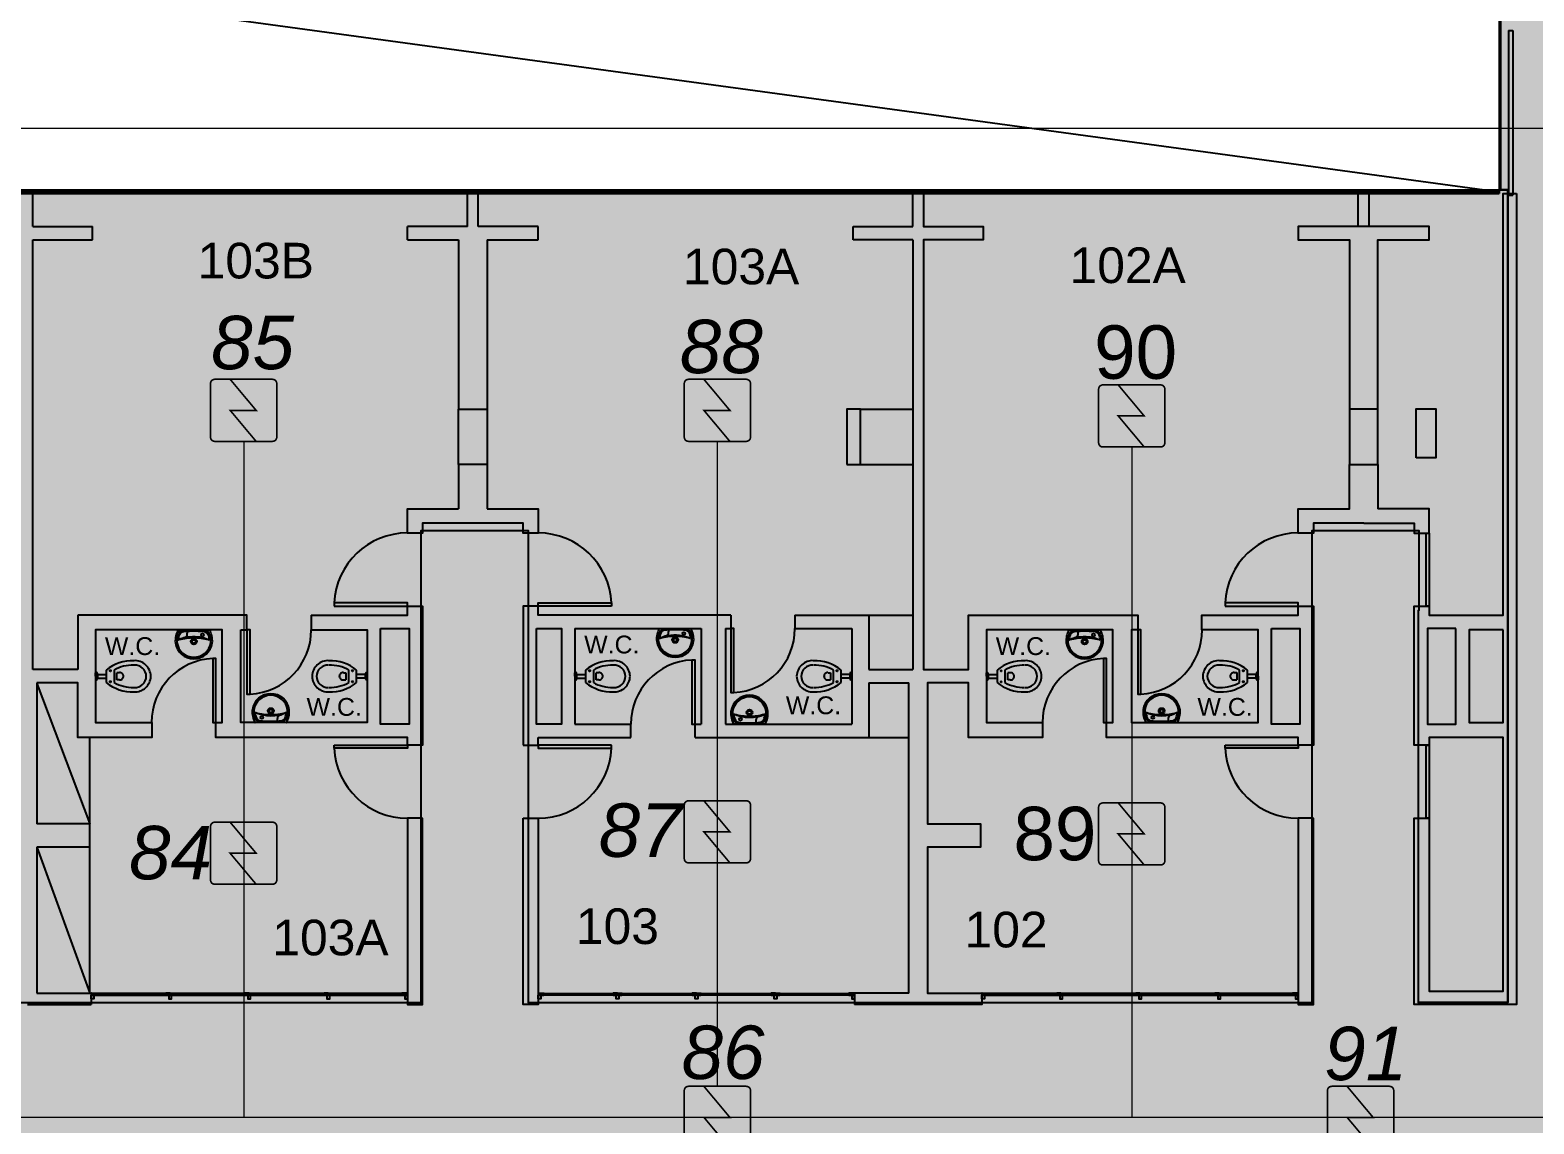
# Model space of a CAD drawing. Header units: metres. Extents: x -331 to 2982, y 362 to 2539.
# Drawn here: x 829.44 to 846.32, y 1604.17 to 1616.45 of the extents above; entities that cross this region are included whole.
import ezdxf
from ezdxf.enums import TextEntityAlignment as Align

# ---------------------------------------------------------------- set-up
doc = ezdxf.new("R2010")
doc.units = ezdxf.units.M
doc.layers.get('0').update_dxf_attribs({"color": 251})
doc.layers.add('_corredores', color=251, linetype='Continuous', plot=False)
doc.layers.add('_salas', color=251, linetype='Continuous', plot=False)
for name, color, linetype in [('ALV', 251, 'Continuous'), ('CX', 251, 'Continuous'), ('Det', 251, 'Continuous'), ('DET. FUMAÇA', 1, 'Continuous'), ('Div', 251, 'Continuous'), ('Est', 251, 'Continuous'), ('Mob', 251, 'Continuous'), ('Pis', 251, 'Continuous'), ('SALAS NOVAS', 7, 'Continuous'), ('Texto_Salas', 251, 'Continuous'), ('vid', 251, 'Continuous'), ('Zlixo04', 251, 'Continuous')]:
    doc.layers.add(name, color=color, linetype=linetype)
doc.styles.add('ARIAL', font='arial.ttf')
doc.styles.add('DESTAQUE', font='arial.ttf', dxfattribs={"height": 0.4})
doc.styles.add('X3G_ENTITY_1416ADB9', font='arial.ttf', dxfattribs={"height": 0.6})
doc.styles.add('X3G_ENTITY_1416ADC3', font='arial.ttf', dxfattribs={"height": 0.6})
doc.styles.add('X3G_ENTITY_1416ADCD', font='arial.ttf', dxfattribs={"height": 0.6})
doc.styles.add('X3G_ENTITY_1416ADD7', font='arial.ttf', dxfattribs={"height": 0.6})
doc.styles.add('X3G_ENTITY_1416ADE1', font='arial.ttf', dxfattribs={"height": 0.6})
doc.styles.add('X3G_ENTITY_1416ADEB', font='arial.ttf', dxfattribs={"height": 0.6})
doc.styles.add('X3G_ENTITY_1416ADF5', font='arial.ttf', dxfattribs={"height": 0.6})
doc.styles.add('X3G_ENTITY_1416ADFF', font='arial.ttf', dxfattribs={"height": 0.6})

# ---------------------------------------------------------------- blocks, each defined once
blk = doc.blocks.new('Detector de fumaça')
at = {"layer": 'DET. FUMAÇA', "linetype": 'Continuous', "lineweight": 15, "const_width": 0.0187}
blk.add_lwpolyline([(774.599, 539.816), (775.249, 539.816, -0.414214), (775.296, 539.769), (775.296, 539.167, -0.414214), (775.249, 539.12), (774.599, 539.12, -0.414214), (774.553, 539.167), (774.553, 539.769, -0.414214)], format="xyb", close=True, dxfattribs=at)
blk.add_lwpolyline([(774.773, 539.816), (775.064, 539.468), (774.773, 539.468), (775.064, 539.12)], dxfattribs=at)
blk = doc.blocks.new('VASO')
at = {"layer": 'Mob'}
for p, q in [((302.351, 172.465), (302.38, 172.465)), ((302.351, 172.383), (302.38, 172.383)), ((302.38, 172.465), (302.38, 172.383)), ((302.411, 172.354), (302.411, 172.494)), ((302.499, 172.354), (302.499, 172.494)), ((302.599, 172.444), (302.499, 172.444)), ((302.599, 172.404), (302.499, 172.404)), ((302.599, 172.444), (302.599, 172.455)), ((302.599, 172.404), (302.599, 172.444)), ((302.599, 172.404), (302.599, 172.393)), ((302.619, 172.464), (302.609, 172.464)), ((302.619, 172.383), (302.609, 172.383)), ((302.619, 172.424), (302.619, 172.464)), ((302.619, 172.424), (302.619, 172.383))]:
    blk.add_line(p, q, dxfattribs=at)
for centre in [(302.453, 172.486), (302.453, 172.362)]:
    blk.add_circle(centre, 0.00707, dxfattribs=at)
for centre, radius, start, end in [((302.178, 172.42), 0.179, 86.6811, 178.7962), ((302.178, 172.42), 0.129, 86.6811, 178.7962), ((302.205, 172.134), 0.464, 50.6979, 92.0637), ((302.205, 172.134), 0.414, 60.1325, 92.0637), ((302.178, 172.427), 0.179, 181.2038, 273.3189), ((302.178, 172.427), 0.129, 181.2038, 273.3189), ((302.349, 172.422), 0.043, 86.6811, 178.7962), ((302.349, 172.426), 0.043, 181.2038, 273.3189), ((302.609, 172.455), 0.00935, 90, 180), ((302.609, 172.393), 0.00935, 180, 270), ((302.205, 172.713), 0.464, 267.9363, 309.3021), ((302.205, 172.713), 0.414, 267.9363, 299.8675)]:
    blk.add_arc(centre, radius, start, end, dxfattribs=at)

msp = doc.modelspace()

# ---------------------------------------------------------------- hatches: boundary and pattern name
at = {"layer": '_corredores', "transparency": 33554508}
h = msp.add_hatch(color=256, dxfattribs=at)
h.dxf.hatch_style = 1
h.paths.add_polyline_path([(849.579, 1608.941), (849.579, 1612.216), (852.229, 1612.216), (852.229, 1614.651), (851.629, 1614.651), (851.629, 1624.564), (870.399, 1624.564), (870.399, 1626.4), (870.209, 1626.4), (870.209, 1626.597), (870.023, 1626.784), (866.324, 1626.785), (866.308, 1626.751), (866.204, 1626.834), (865.442, 1627.594), (864.014, 1627.594), (862.586, 1627.594), (861.776, 1626.785), (861.74, 1626.785), (861.736, 1626.784), (861.723, 1626.783), (861.705, 1626.783), (858.111, 1626.785), (857.764, 1626.438), (857.417, 1626.785), (853.824, 1626.785), (853.808, 1626.751), (853.704, 1626.834), (852.942, 1627.594), (851.514, 1627.594), (849.768, 1627.594), (849.768, 1626.834), (849.628, 1626.834), (849.628, 1629.914), (841.254, 1629.914), (841.254, 1628.074), (840.494, 1628.074), (840.494, 1627.116), (840.776, 1626.834), (840.394, 1626.452), (840.062, 1626.785), (836.454, 1626.785), (836.439, 1626.751), (836.334, 1626.834), (835.573, 1627.594), (834.144, 1627.594), (832.716, 1627.594), (831.906, 1626.785), (831.87, 1626.785), (831.867, 1626.784), (831.853, 1626.783), (831.835, 1626.783), (828.241, 1626.785), (827.894, 1626.438), (827.548, 1626.785), (823.954, 1626.785), (823.938, 1626.751), (823.834, 1626.834), (823.072, 1627.594), (821.644, 1627.594), (820.215, 1627.594), (819.405, 1626.785), (819.37, 1626.785), (819.366, 1626.784), (819.353, 1626.783), (819.335, 1626.783), (815.741, 1626.785), (815.394, 1626.438), (815.047, 1626.785), (811.454, 1626.785), (811.438, 1626.751), (811.334, 1626.834), (810.572, 1627.594), (809.144, 1627.594), (807.715, 1627.594), (806.906, 1626.785), (806.87, 1626.785), (806.866, 1626.784), (806.853, 1626.783), (806.835, 1626.783), (803.241, 1626.785), (802.894, 1626.438), (802.547, 1626.785), (798.954, 1626.785), (798.938, 1626.751), (798.834, 1626.834), (798.072, 1627.594), (796.644, 1627.594), (795.215, 1627.594), (794.406, 1626.785), (794.37, 1626.785), (794.366, 1626.784), (794.353, 1626.783), (794.335, 1626.783), (790.741, 1626.785), (790.394, 1626.438), (790.047, 1626.785), (786.454, 1626.785), (786.438, 1626.751), (786.334, 1626.834), (785.572, 1627.594), (784.144, 1627.594), (782.716, 1627.594), (781.906, 1626.785), (781.87, 1626.785), (781.866, 1626.784), (781.853, 1626.783), (781.835, 1626.783), (778.241, 1626.785), (777.894, 1626.438), (777.547, 1626.785), (773.954, 1626.785), (773.938, 1626.751), (773.834, 1626.834), (773.072, 1627.594), (771.644, 1627.594), (770.216, 1627.594), (769.406, 1626.785), (769.37, 1626.785), (769.367, 1626.784), (769.353, 1626.783), (769.335, 1626.783), (765.635, 1626.784), (765.449, 1626.597), (765.449, 1626.4), (765.259, 1626.4), (765.259, 1624.564), (770.104, 1624.564), (770.104, 1614.651), (770.414, 1614.651), (770.414, 1605.531), (765.029, 1605.531), (765.029, 1610.831), (763.829, 1610.831), (763.829, 1605.531), (755.929, 1605.531), (755.929, 1610.831), (754.829, 1610.831), (754.829, 1605.531), (746.079, 1605.531), (746.079, 1601.916), (748.449, 1601.916), (748.449, 1603.616), (748.049, 1603.616), (748.049, 1603.816), (754.474, 1603.816), (754.474, 1603.616), (754.149, 1603.616), (754.149, 1601.916), (754.474, 1601.916), (754.474, 1601.716), (754.474, 1601.191), (757.974, 1601.191), (757.974, 1603.591), (757.974, 1603.791), (768.029, 1603.791), (768.029, 1603.771), (768.834, 1603.771), (768.834, 1595.811), (768.004, 1595.811), (768.004, 1595.791), (762.364, 1595.791), (762.364, 1590.581), (754.174, 1590.581), (754.174, 1593.066), (752.499, 1593.066), (752.499, 1560.541), (752.299, 1560.541), (752.299, 1561.441), (751.199, 1561.441), (751.199, 1558.116), (752.299, 1558.116), (752.299, 1559.116), (752.499, 1559.116), (752.499, 1557.116), (755.419, 1557.116), (755.419, 1558.966), (753.924, 1558.966), (753.924, 1563.441), (754.189, 1563.441), (754.189, 1587.651), (760.824, 1587.651), (760.824, 1587.741), (768.929, 1587.741), (768.929, 1563.841), (770.329, 1563.841), (770.329, 1587.741), (771.929, 1587.741), (773.029, 1587.741), (775.879, 1587.741), (775.879, 1586.641), (777.179, 1586.641), (777.179, 1587.741), (788.779, 1587.741), (788.779, 1586.641), (790.079, 1586.641), (790.079, 1587.741), (802.329, 1587.741), (804.029, 1587.741), (844.979, 1587.741), (844.979, 1587.916), (845.279, 1587.916), (845.279, 1587.563), (845.279, 1563.241), (806.429, 1563.241), (806.429, 1563.441), (806.629, 1563.441), (806.629, 1565.791), (806.229, 1565.791), (806.229, 1585.191), (806.629, 1585.191), (806.629, 1587.541), (803.039, 1587.541), (803.039, 1576.841), (798.689, 1576.841), (796.094, 1576.841, -0.496898), (794.36, 1575.527), (793.559, 1573.063), (798.509, 1571.449), (798.509, 1560.721), (794.829, 1560.721), (794.829, 1560.541), (794.829, 1557.551), (801.129, 1557.551), (801.129, 1556.451), (802.329, 1556.451), (802.329, 1557.551), (805.229, 1557.551), (805.229, 1556.451), (806.429, 1556.451), (806.429, 1560.691), (845.279, 1560.691), (845.279, 1555.997), (846.404, 1555.997), (846.404, 1556.891), (846.054, 1556.891), (846.054, 1556.991), (846.454, 1556.991), (846.454, 1560.691), (849.204, 1560.691), (849.204, 1556.991), (849.604, 1556.991), (849.604, 1556.891), (849.254, 1556.891), (849.254, 1555.997), (850.479, 1555.997), (850.479, 1563.241), (849.579, 1563.241), (849.579, 1572.291), (849.579, 1575.941), (849.579, 1587.563), (849.579, 1588.141), (849.679, 1588.141), (849.679, 1587.991), (866.719, 1587.991), (870.339, 1587.991), (870.339, 1595.791), (866.429, 1595.791), (866.429, 1595.721), (852.429, 1595.721), (852.429, 1590.391), (849.579, 1590.391)])
h.paths.add_polyline_path([(845.139, 1595.841), (845.279, 1595.841), (845.279, 1590.341), (839.679, 1590.341), (775.879, 1590.341), (773.004, 1590.341), (773.004, 1595.811), (771.774, 1595.811), (771.774, 1603.766), (773.119, 1603.766), (773.119, 1603.821), (845.139, 1603.821)], flags=16)
h.paths.add_polyline_path([(846.026, 1605.531), (845.019, 1605.531), (845.019, 1609.931), (845.029, 1610.831), (843.829, 1610.831), (843.829, 1605.531), (835.029, 1605.531), (835.029, 1610.831), (833.829, 1610.831), (833.829, 1605.531), (825.029, 1605.531), (825.029, 1610.831), (823.829, 1610.831), (823.829, 1605.531), (815.029, 1605.531), (815.029, 1610.831), (813.829, 1610.831), (813.829, 1605.531), (805.029, 1605.531), (805.029, 1610.831), (803.829, 1610.831), (803.829, 1605.531), (795.029, 1605.531), (795.029, 1610.831), (793.829, 1610.831), (793.829, 1605.531), (785.029, 1605.531), (785.029, 1610.831), (783.829, 1610.831), (783.829, 1605.531), (775.029, 1605.531), (775.029, 1610.831), (773.999, 1610.831), (773.999, 1605.531), (773.214, 1605.531), (773.214, 1614.651), (773.144, 1614.651), (773.144, 1620.131), (775.164, 1620.131), (775.164, 1622.051), (773.644, 1622.051), (773.644, 1621.631), (773.184, 1621.631), (773.184, 1624.564), (845.949, 1624.563), (845.949, 1621.631), (845.489, 1621.631), (845.489, 1622.051), (843.989, 1622.051), (843.989, 1621.631), (843.969, 1620.131), (845.949, 1620.131), (845.949, 1614.651), (846.026, 1614.651)], flags=16)
h.paths.add_polyline_path([(865.19, 1593.806, -2.788173), (864.407, 1590.628), (864.569, 1590.706), (864.758, 1590.381), (866.058, 1591.278, -0.450063), (866.35, 1592.463), (865.616, 1593.862), (865.298, 1593.662)], flags=16)
h.paths.add_polyline_path([(845.264, 1626.452), (844.882, 1626.834), (845.264, 1627.216), (845.646, 1626.834)], flags=16)
h.paths.add_polyline_path([(851.514, 1626.452), (851.132, 1626.834), (851.514, 1627.216), (851.896, 1626.834)], flags=16)
h.paths.add_polyline_path([(834.144, 1626.452), (833.762, 1626.834), (834.144, 1627.216), (834.526, 1626.834)], flags=16)
h.paths.add_polyline_path([(864.014, 1626.452), (863.632, 1626.834), (864.014, 1627.216), (864.396, 1626.834)], flags=16)
h.paths.add_polyline_path([(821.644, 1626.452), (821.262, 1626.834), (821.644, 1627.216), (822.026, 1626.834)], flags=16)
h.paths.add_polyline_path([(809.526, 1626.834), (809.144, 1626.452), (808.762, 1626.834), (809.144, 1627.216)], flags=16)
h.paths.add_polyline_path([(797.026, 1626.834), (796.644, 1626.452), (796.262, 1626.834), (796.644, 1627.216)], flags=16)
h.paths.add_polyline_path([(784.526, 1626.834), (784.144, 1626.452), (783.762, 1626.834), (784.144, 1627.216)], flags=16)
h.paths.add_polyline_path([(772.026, 1626.834), (771.644, 1626.452), (771.262, 1626.834), (771.644, 1627.216)], flags=16)
h.paths.add_polyline_path([(767.575, 1593.944), (767.428, 1593.841), (767.223, 1594.085), (766.329, 1593.191, -0.414214), (766.329, 1592.392), (767.223, 1591.497), (767.428, 1591.741), (767.575, 1591.638, -3.171595)], flags=16)
at = {"layer": '_salas', "transparency": 33554559}
h = msp.add_hatch(color=256, dxfattribs=at)
h.dxf.hatch_style = 1
h.paths.add_polyline_path([(805.009, 1605.511), (813.809, 1605.511), (813.809, 1610.811), (815.009, 1610.811), (815.009, 1605.511), (823.809, 1605.511), (823.809, 1610.811), (825.009, 1610.811), (825.009, 1605.511), (833.809, 1605.511), (833.809, 1610.811), (835.009, 1610.811), (835.009, 1605.511), (843.809, 1605.511), (843.809, 1610.811), (845.009, 1610.811), (845.009, 1609.911), (844.999, 1609.911), (844.999, 1605.511), (846.006, 1605.511), (846.006, 1614.631), (773.194, 1614.631), (773.194, 1605.511), (773.979, 1605.511), (773.979, 1610.811), (775.009, 1610.811), (775.009, 1605.511), (783.809, 1605.511), (783.809, 1610.811), (785.009, 1610.811), (785.009, 1605.511), (793.809, 1605.511), (793.809, 1610.811), (795.009, 1610.811), (795.009, 1605.511), (803.809, 1605.511), (803.809, 1610.811), (805.009, 1610.811)])
h = msp.add_hatch(color=256, dxfattribs=at)
h.dxf.hatch_style = 1
h.paths.add_polyline_path([(805.029, 1605.531), (813.829, 1605.531), (813.829, 1610.831), (815.029, 1610.831), (815.029, 1605.531), (823.829, 1605.531), (823.829, 1610.831), (825.029, 1610.831), (825.029, 1605.531), (833.829, 1605.531), (833.829, 1610.831), (835.029, 1610.831), (835.029, 1605.531), (843.829, 1605.531), (843.829, 1610.831), (845.029, 1610.831), (845.029, 1609.931), (845.019, 1609.931), (845.019, 1605.531), (846.026, 1605.531), (846.026, 1614.651), (773.214, 1614.651), (773.214, 1605.531), (773.999, 1605.531), (773.999, 1610.831), (775.029, 1610.831), (775.029, 1605.531), (783.829, 1605.531), (783.829, 1610.831), (785.029, 1610.831), (785.029, 1605.531), (793.829, 1605.531), (793.829, 1610.831), (795.029, 1610.831), (795.029, 1605.531), (803.829, 1605.531), (803.829, 1610.831), (805.029, 1610.831)])

# ---------------------------------------------------------------- linework, layer by layer
at = {"lineweight": 0}
for points in [[(815.029, 1605.531), (823.829, 1605.531), (823.829, 1610.831), (825.029, 1610.831), (825.029, 1605.531), (833.829, 1605.531), (833.829, 1610.831), (835.029, 1610.831), (835.029, 1605.531), (843.829, 1605.531), (843.829, 1610.831), (845.029, 1610.831), (845.029, 1609.931), (845.019, 1609.931), (845.019, 1605.531), (846.026, 1605.531), (846.026, 1614.651), (845.949, 1614.651), (845.949, 1620.131)], [(773.999, 1605.531), (773.214, 1605.531), (773.214, 1614.651), (846.026, 1614.651), (846.026, 1605.531), (845.019, 1605.531)], [(833.829, 1605.531), (833.829, 1610.831), (835.029, 1610.831), (835.029, 1605.531)], [(843.829, 1605.531), (843.829, 1610.831), (845.029, 1610.831), (845.029, 1609.931), (845.019, 1609.931), (845.019, 1605.531)]]:
    msp.add_lwpolyline(points, dxfattribs=at)
at = {"color": 251}
for points in [[(815.029, 1605.531), (823.829, 1605.531), (823.829, 1610.831), (825.029, 1610.831), (825.029, 1605.531), (833.829, 1605.531), (833.829, 1610.831), (835.029, 1610.831), (835.029, 1605.531), (843.829, 1605.531), (843.829, 1610.831), (845.029, 1610.831), (845.029, 1609.931), (845.019, 1609.931), (845.019, 1605.531), (846.026, 1605.531), (846.026, 1614.651), (845.949, 1614.651), (845.949, 1620.131)], [(773.999, 1605.531), (773.214, 1605.531), (773.214, 1614.651), (846.026, 1614.651), (846.026, 1605.531), (845.019, 1605.531)], [(833.829, 1605.531), (833.829, 1610.831), (835.029, 1610.831), (835.029, 1605.531)], [(843.829, 1605.531), (843.829, 1610.831), (845.029, 1610.831), (845.029, 1609.931), (845.019, 1609.931), (845.019, 1605.531)]]:
    msp.add_lwpolyline(points, dxfattribs=at)
at = {"layer": 'ALV'}
for p, q in [((829.469, 1614.241), (829.469, 1614.611)), ((834.349, 1614.611), (834.469, 1614.611)), ((834.349, 1614.241), (834.349, 1614.611)), ((834.469, 1614.241), (834.469, 1614.611)), ((839.349, 1614.241), (839.349, 1614.611)), ((844.349, 1614.241), (844.349, 1614.611)), ((844.469, 1614.241), (844.469, 1614.611)), ((829.469, 1614.241), (830.139, 1614.241)), ((830.139, 1614.091), (830.139, 1614.241)), ((833.674, 1614.091), (833.674, 1614.241)), ((834.349, 1614.241), (833.674, 1614.241)), ((835.144, 1614.241), (834.469, 1614.241)), ((835.144, 1614.091), (835.144, 1614.241)), ((838.679, 1614.091), (838.679, 1614.241)), ((838.679, 1614.241), (839.349, 1614.241)), ((829.469, 1609.269), (829.469, 1614.091)), ((829.469, 1614.091), (830.139, 1614.091)), ((833.674, 1614.091), (834.249, 1614.091)), ((834.249, 1614.091), (834.249, 1612.191)), ((834.569, 1614.091), (835.144, 1614.091)), ((834.569, 1614.091), (834.569, 1612.191)), ((839.349, 1614.091), (838.679, 1614.091)), ((839.349, 1614.091), (839.349, 1609.269)), ((834.249, 1611.571), (834.249, 1611.071)), ((834.569, 1611.571), (834.569, 1611.071)), ((844.569, 1611.571), (844.569, 1611.071)), ((830.964, 1609.881), (829.974, 1609.881)), ((829.974, 1609.881), (829.974, 1609.269)), ((837.304, 1609.881), (837.304, 1609.731)), ((838.024, 1609.881), (838.854, 1609.881)), ((838.024, 1609.881), (838.024, 1609.731)), ((838.854, 1609.881), (838.854, 1609.269)), ((835.554, 1609.731), (835.554, 1608.656)), ((835.554, 1609.731), (836.974, 1609.731)), ((836.974, 1609.731), (836.974, 1608.656)), ((837.244, 1609.731), (837.304, 1609.731)), ((837.244, 1609.731), (837.244, 1608.656)), ((838.024, 1609.731), (838.664, 1609.731)), ((838.664, 1609.731), (838.664, 1608.656)), ((829.974, 1609.269), (829.469, 1609.269)), ((829.514, 1609.119), (829.514, 1607.536)), ((838.854, 1609.269), (839.349, 1609.269)), ((838.854, 1609.119), (838.854, 1608.506)), ((838.854, 1609.119), (839.304, 1609.119)), ((839.304, 1605.636), (839.304, 1609.119)), ((835.554, 1608.656), (836.184, 1608.656)), ((836.184, 1608.506), (836.184, 1608.656)), ((836.904, 1608.656), (836.974, 1608.656)), ((836.904, 1608.506), (836.904, 1608.656)), ((837.244, 1608.656), (838.664, 1608.656)), ((835.144, 1608.506), (836.184, 1608.506)), ((835.144, 1608.421), (835.144, 1608.506)), ((836.904, 1608.506), (838.854, 1608.506)), ((834.974, 1608.421), (835.144, 1608.421)), ((830.109, 1607.536), (829.514, 1607.536)), ((830.109, 1607.276), (830.109, 1607.536)), ((829.514, 1607.276), (829.514, 1605.636)), ((830.109, 1607.276), (829.514, 1607.276)), ((829.514, 1605.636), (830.124, 1605.636)), ((830.124, 1605.636), (830.124, 1605.511)), ((839.304, 1605.636), (838.694, 1605.636)), ((838.694, 1605.636), (838.694, 1605.511)), ((829.409, 1605.511), (830.124, 1605.511)), ((839.409, 1605.511), (838.694, 1605.511))]:
    msp.add_line(p, q, dxfattribs=at)
for points in [[(839.469, 1614.611), (839.469, 1614.241), (840.139, 1614.241), (840.139, 1614.091), (839.469, 1614.091), (839.469, 1609.269), (839.974, 1609.269), (839.974, 1609.881), (841.874, 1609.881), (841.874, 1609.714), (841.804, 1609.714), (841.804, 1608.674), (843.224, 1608.674), (843.224, 1609.714), (842.594, 1609.714), (842.594, 1609.881), (843.674, 1609.881), (843.674, 1609.981), (843.844, 1609.981), (843.844, 1608.421), (843.674, 1608.421), (843.674, 1608.506), (841.524, 1608.506), (841.524, 1608.674), (841.594, 1608.674), (841.594, 1609.714), (840.174, 1609.714), (840.174, 1608.674), (840.804, 1608.674), (840.804, 1608.506), (839.974, 1608.506), (839.974, 1609.119), (839.514, 1609.119), (839.514, 1607.536), (840.109, 1607.536), (840.109, 1607.276), (839.514, 1607.276), (839.514, 1605.636), (840.124, 1605.636), (840.124, 1605.511), (839.409, 1605.511)], [(844.569, 1612.191), (844.569, 1614.091), (845.144, 1614.091), (845.144, 1614.241), (844.409, 1614.241), (843.674, 1614.241), (843.674, 1614.091), (844.249, 1614.091), (844.249, 1612.191)], [(844.409, 1610.911), (843.844, 1610.911), (843.844, 1610.801), (843.674, 1610.801), (843.674, 1611.071), (844.249, 1611.071), (844.249, 1611.571)], [(834.569, 1611.071), (835.144, 1611.071), (835.144, 1610.801), (834.974, 1610.801), (834.974, 1610.911), (833.844, 1610.911), (833.844, 1610.801), (833.674, 1610.801), (833.674, 1611.071), (834.249, 1611.071)], [(844.409, 1610.911), (844.974, 1610.911), (844.974, 1610.801), (845.144, 1610.801), (845.144, 1611.071), (844.569, 1611.071)], [(832.594, 1609.881), (833.674, 1609.881), (833.674, 1609.981), (833.844, 1609.981), (833.844, 1608.421), (833.674, 1608.421), (833.674, 1608.506), (831.524, 1608.506), (831.524, 1608.674), (831.594, 1608.674), (831.594, 1609.714), (830.174, 1609.714), (830.174, 1608.674), (830.804, 1608.674), (830.804, 1608.506), (829.974, 1608.506), (829.974, 1609.119), (829.514, 1609.119)], [(837.304, 1609.881), (835.144, 1609.881), (835.144, 1609.981), (834.974, 1609.981), (834.974, 1608.421)], [(831.804, 1609.714), (831.874, 1609.714), (831.874, 1609.881), (829.974, 1609.881)], [(832.594, 1609.881), (832.594, 1609.714), (833.224, 1609.714), (833.224, 1608.674), (831.804, 1608.674), (831.804, 1609.714)], [(831.884, 1605.615), (831.884, 1605.575), (831.914, 1605.575), (831.914, 1605.615)], [(836.047, 1605.615), (836.047, 1605.575), (836.017, 1605.575), (836.017, 1605.615)], [(836.934, 1605.615), (836.934, 1605.575), (836.904, 1605.575), (836.904, 1605.615)]]:
    msp.add_lwpolyline(points, dxfattribs=at)
for points in [[(846.124, 1614.611), (846.124, 1605.511), (844.974, 1605.511), (844.974, 1605.511), (844.974, 1607.601), (845.144, 1607.601), (845.144, 1605.661), (845.974, 1605.661), (845.974, 1608.506), (845.144, 1608.506), (845.144, 1608.421), (844.974, 1608.421), (844.974, 1609.981), (845.144, 1609.981), (845.144, 1609.881), (845.974, 1609.881), (845.974, 1614.611)], [(833.374, 1609.731), (833.694, 1609.731), (833.694, 1608.656), (833.374, 1608.656)], [(835.124, 1609.731), (835.404, 1609.731), (835.404, 1608.656), (835.124, 1608.656)], [(843.374, 1609.731), (843.694, 1609.731), (843.694, 1608.656), (843.374, 1608.656)], [(845.444, 1609.731), (845.124, 1609.731), (845.124, 1608.656), (845.444, 1608.656)], [(845.974, 1609.714), (845.594, 1609.714), (845.594, 1608.674), (845.974, 1608.674)], [(833.844, 1607.601), (833.674, 1607.601), (833.674, 1605.511), (833.844, 1605.511)], [(834.974, 1607.601), (835.144, 1607.601), (835.144, 1605.511), (834.974, 1605.511)], [(843.844, 1607.601), (843.674, 1607.601), (843.674, 1605.511), (843.844, 1605.511)], [(833.67, 1605.635), (830.128, 1605.635), (830.128, 1605.615), (833.67, 1605.615)], [(831.851, 1605.635), (831.897, 1605.635), (831.897, 1605.615), (831.851, 1605.615), (831.851, 1605.614), (831.898, 1605.614), (831.898, 1605.636), (831.851, 1605.636)], [(831.898, 1605.636), (831.901, 1605.636), (831.901, 1605.614), (831.898, 1605.614)], [(831.947, 1605.635), (831.902, 1605.635), (831.902, 1605.615), (831.947, 1605.615), (831.947, 1605.614), (831.901, 1605.614), (831.901, 1605.636), (831.947, 1605.636)], [(835.148, 1605.635), (838.69, 1605.635), (838.69, 1605.615), (835.148, 1605.615)], [(835.984, 1605.635), (836.029, 1605.635), (836.029, 1605.615), (835.984, 1605.615), (835.984, 1605.614), (836.03, 1605.614), (836.03, 1605.636), (835.984, 1605.636)], [(836.033, 1605.636), (836.03, 1605.636), (836.03, 1605.614), (836.033, 1605.614)], [(836.08, 1605.635), (836.034, 1605.635), (836.034, 1605.615), (836.08, 1605.615), (836.08, 1605.614), (836.033, 1605.614), (836.033, 1605.636), (836.08, 1605.636)], [(836.871, 1605.635), (836.917, 1605.635), (836.917, 1605.615), (836.871, 1605.615), (836.871, 1605.614), (836.918, 1605.614), (836.918, 1605.636), (836.871, 1605.636)], [(836.921, 1605.636), (836.918, 1605.636), (836.918, 1605.614), (836.921, 1605.614)], [(836.967, 1605.635), (836.922, 1605.635), (836.922, 1605.615), (836.967, 1605.615), (836.967, 1605.614), (836.921, 1605.614), (836.921, 1605.636), (836.967, 1605.636)]]:
    msp.add_lwpolyline(points, close=True, dxfattribs=at)
at = {"layer": 'CX'}
for points in [[(845.144, 1610.801), (845.144, 1609.981), (845.109, 1609.981), (845.109, 1610.801)], [(832.854, 1609.981), (833.674, 1609.981), (833.674, 1610.016), (832.854, 1610.016)], [(835.964, 1609.981), (835.144, 1609.981), (835.144, 1610.016), (835.964, 1610.016)], [(842.854, 1609.981), (843.674, 1609.981), (843.674, 1610.016), (842.854, 1610.016)], [(831.909, 1608.994), (831.909, 1609.714), (831.874, 1609.714), (831.874, 1608.994)], [(837.339, 1609.011), (837.339, 1609.731), (837.304, 1609.731), (837.304, 1609.011)], [(841.909, 1608.994), (841.909, 1609.714), (841.874, 1609.714), (841.874, 1608.994)], [(831.489, 1609.394), (831.489, 1608.674), (831.524, 1608.674), (831.524, 1609.394)], [(836.869, 1609.376), (836.869, 1608.656), (836.904, 1608.656), (836.904, 1609.376)], [(841.489, 1609.394), (841.489, 1608.674), (841.524, 1608.674), (841.524, 1609.394)], [(832.854, 1608.421), (833.674, 1608.421), (833.674, 1608.386), (832.854, 1608.386)], [(835.964, 1608.421), (835.144, 1608.421), (835.144, 1608.386), (835.964, 1608.386)], [(842.854, 1608.421), (843.674, 1608.421), (843.674, 1608.386), (842.854, 1608.386)], [(845.144, 1608.421), (845.144, 1607.601), (845.109, 1607.601), (845.109, 1608.421)], [(830.127, 1605.636), (830.124, 1605.636), (830.124, 1605.614), (830.127, 1605.614)], [(830.187, 1605.635), (830.128, 1605.635), (830.128, 1605.615), (830.187, 1605.615), (830.187, 1605.614), (830.127, 1605.614), (830.127, 1605.636), (830.187, 1605.636)], [(830.964, 1605.635), (831.009, 1605.635), (831.009, 1605.615), (830.964, 1605.615), (830.964, 1605.614), (831.01, 1605.614), (831.01, 1605.636), (830.964, 1605.636)], [(831.01, 1605.636), (831.013, 1605.636), (831.013, 1605.614), (831.01, 1605.614)], [(831.06, 1605.635), (831.014, 1605.635), (831.014, 1605.615), (831.06, 1605.615), (831.06, 1605.614), (831.013, 1605.614), (831.013, 1605.636), (831.06, 1605.636)], [(832.739, 1605.635), (832.784, 1605.635), (832.784, 1605.615), (832.739, 1605.615), (832.739, 1605.614), (832.785, 1605.614), (832.785, 1605.636), (832.739, 1605.636)], [(832.785, 1605.636), (832.788, 1605.636), (832.788, 1605.614), (832.785, 1605.614)], [(832.835, 1605.635), (832.789, 1605.635), (832.789, 1605.615), (832.835, 1605.615), (832.835, 1605.614), (832.788, 1605.614), (832.788, 1605.636), (832.835, 1605.636)], [(833.611, 1605.635), (833.67, 1605.635), (833.67, 1605.615), (833.611, 1605.615), (833.611, 1605.614), (833.671, 1605.614), (833.671, 1605.636), (833.611, 1605.636)], [(833.671, 1605.636), (833.674, 1605.636), (833.674, 1605.614), (833.671, 1605.614)], [(835.147, 1605.636), (835.144, 1605.636), (835.144, 1605.614), (835.147, 1605.614)], [(835.207, 1605.635), (835.148, 1605.635), (835.148, 1605.615), (835.207, 1605.615), (835.207, 1605.614), (835.147, 1605.614), (835.147, 1605.636), (835.207, 1605.636)], [(837.759, 1605.635), (837.804, 1605.635), (837.804, 1605.615), (837.759, 1605.615), (837.759, 1605.614), (837.805, 1605.614), (837.805, 1605.636), (837.759, 1605.636)], [(837.808, 1605.636), (837.805, 1605.636), (837.805, 1605.614), (837.808, 1605.614)], [(837.855, 1605.635), (837.809, 1605.635), (837.809, 1605.615), (837.855, 1605.615), (837.855, 1605.614), (837.808, 1605.614), (837.808, 1605.636), (837.855, 1605.636)], [(838.631, 1605.635), (838.69, 1605.635), (838.69, 1605.615), (838.631, 1605.615), (838.631, 1605.614), (838.691, 1605.614), (838.691, 1605.636), (838.631, 1605.636)], [(838.691, 1605.636), (838.694, 1605.636), (838.694, 1605.614), (838.691, 1605.614)], [(840.127, 1605.636), (840.124, 1605.636), (840.124, 1605.614), (840.127, 1605.614)], [(840.187, 1605.635), (840.128, 1605.635), (840.128, 1605.615), (840.187, 1605.615), (840.187, 1605.614), (840.127, 1605.614), (840.127, 1605.636), (840.187, 1605.636)], [(840.964, 1605.635), (841.009, 1605.635), (841.009, 1605.615), (840.964, 1605.615), (840.964, 1605.614), (841.01, 1605.614), (841.01, 1605.636), (840.964, 1605.636)], [(841.01, 1605.636), (841.013, 1605.636), (841.013, 1605.614), (841.01, 1605.614)], [(841.06, 1605.635), (841.014, 1605.635), (841.014, 1605.615), (841.06, 1605.615), (841.06, 1605.614), (841.013, 1605.614), (841.013, 1605.636), (841.06, 1605.636)], [(841.851, 1605.635), (841.897, 1605.635), (841.897, 1605.615), (841.851, 1605.615), (841.851, 1605.614), (841.898, 1605.614), (841.898, 1605.636), (841.851, 1605.636)], [(841.898, 1605.636), (841.901, 1605.636), (841.901, 1605.614), (841.898, 1605.614)], [(841.947, 1605.635), (841.902, 1605.635), (841.902, 1605.615), (841.947, 1605.615), (841.947, 1605.614), (841.901, 1605.614), (841.901, 1605.636), (841.947, 1605.636)], [(842.739, 1605.635), (842.784, 1605.635), (842.784, 1605.615), (842.739, 1605.615), (842.739, 1605.614), (842.785, 1605.614), (842.785, 1605.636), (842.739, 1605.636)], [(842.785, 1605.636), (842.788, 1605.636), (842.788, 1605.614), (842.785, 1605.614)], [(842.835, 1605.635), (842.789, 1605.635), (842.789, 1605.615), (842.835, 1605.615), (842.835, 1605.614), (842.788, 1605.614), (842.788, 1605.636), (842.835, 1605.636)], [(843.611, 1605.635), (843.67, 1605.635), (843.67, 1605.615), (843.611, 1605.615), (843.611, 1605.614), (843.671, 1605.614), (843.671, 1605.636), (843.611, 1605.636)], [(843.671, 1605.636), (843.674, 1605.636), (843.674, 1605.614), (843.671, 1605.614)]]:
    msp.add_lwpolyline(points, close=True, dxfattribs=at)
for points in [[(830.154, 1605.615), (830.154, 1605.575), (830.124, 1605.575), (830.124, 1605.615)], [(830.997, 1605.615), (830.997, 1605.575), (831.027, 1605.575), (831.027, 1605.615)], [(832.772, 1605.615), (832.772, 1605.575), (832.802, 1605.575), (832.802, 1605.615)], [(833.644, 1605.615), (833.644, 1605.575), (833.674, 1605.575), (833.674, 1605.615)], [(835.174, 1605.615), (835.174, 1605.575), (835.144, 1605.575), (835.144, 1605.615)], [(837.822, 1605.615), (837.822, 1605.575), (837.792, 1605.575), (837.792, 1605.615)], [(838.664, 1605.615), (838.664, 1605.575), (838.694, 1605.575), (838.694, 1605.615)], [(840.154, 1605.615), (840.154, 1605.575), (840.124, 1605.575), (840.124, 1605.615)], [(840.997, 1605.615), (840.997, 1605.575), (841.027, 1605.575), (841.027, 1605.615)], [(841.884, 1605.615), (841.884, 1605.575), (841.914, 1605.575), (841.914, 1605.615)], [(842.772, 1605.615), (842.772, 1605.575), (842.802, 1605.575), (842.802, 1605.615)], [(843.644, 1605.615), (843.644, 1605.575), (843.674, 1605.575), (843.674, 1605.615)]]:
    msp.add_lwpolyline(points, dxfattribs=at)
at = {"layer": 'CX', "color": 251, "true_color": 0x606060}
for centre, radius, start, end in [((833.674, 1609.981), 0.821, 90, 177.5559), ((835.144, 1609.981), 0.821, 2.4441, 90), ((843.674, 1609.981), 0.821, 90, 177.5559), ((831.874, 1609.714), 0.721, 272.783, 0), ((837.304, 1609.731), 0.721, 272.783, 0), ((841.874, 1609.714), 0.721, 272.783, 0), ((831.524, 1608.674), 0.721, 92.783, 180), ((836.904, 1608.656), 0.721, 92.783, 180), ((841.524, 1608.674), 0.721, 92.783, 180), ((833.674, 1608.421), 0.821, 182.4441, 270), ((835.144, 1608.421), 0.821, 270, 357.5559), ((843.674, 1608.421), 0.821, 182.4441, 270)]:
    msp.add_arc(centre, radius, start, end, dxfattribs=at)
at = {"layer": 'Det', "color": 251}
msp.add_line((777.964, 1623.89), (845.929, 1614.631), dxfattribs=at)
at = {"layer": 'Div', "color": 230, "linetype": 'Continuous', "lineweight": 0}
msp.add_line((848.047, 1615.34), (744.378, 1615.343), dxfattribs=at)
at = {"layer": 'Div', "color": 150, "linetype": 'Continuous', "lineweight": 0}
for p, q in [((831.837, 1611.83), (831.837, 1604.244)), ((837.154, 1604.592), (837.154, 1611.83)), ((841.805, 1611.767), (841.805, 1604.244)), ((847.683, 1604.244), (747.735, 1604.244))]:
    msp.add_line(p, q, dxfattribs=at)
at = {"layer": 'Est'}
for points in [[(834.249, 1612.191), (834.569, 1612.191), (834.569, 1611.571), (834.249, 1611.571)], [(838.609, 1611.571), (838.759, 1611.571), (838.759, 1612.191), (838.609, 1612.191)], [(844.569, 1612.191), (844.249, 1612.191), (844.249, 1611.571), (844.569, 1611.571)], [(844.999, 1611.646), (844.999, 1612.196), (845.219, 1612.196), (845.219, 1611.646)]]:
    msp.add_lwpolyline(points, close=True, dxfattribs=at)
at = {"layer": 'Mob'}
for p, q in [((838.759, 1612.191), (839.349, 1612.191)), ((838.759, 1611.571), (839.349, 1611.571)), ((838.854, 1609.881), (839.349, 1609.881)), ((831.101, 1609.714), (831.452, 1609.714)), ((836.503, 1609.731), (836.855, 1609.731)), ((841.101, 1609.714), (841.452, 1609.714)), ((830.174, 1609.194), (830.174, 1609.234)), ((830.174, 1609.234), (830.185, 1609.234)), ((830.174, 1609.194), (830.174, 1609.153)), ((830.174, 1609.153), (830.185, 1609.153)), ((830.194, 1609.214), (830.194, 1609.225)), ((830.194, 1609.214), (830.194, 1609.174)), ((830.194, 1609.214), (830.294, 1609.214)), ((830.194, 1609.174), (830.294, 1609.174)), ((830.194, 1609.174), (830.194, 1609.163)), ((830.294, 1609.264), (830.294, 1609.124)), ((830.382, 1609.264), (830.382, 1609.124)), ((830.413, 1609.153), (830.413, 1609.234)), ((830.442, 1609.234), (830.413, 1609.234)), ((830.442, 1609.153), (830.413, 1609.153)), ((832.956, 1609.234), (832.985, 1609.234)), ((832.956, 1609.153), (832.985, 1609.153)), ((832.985, 1609.234), (832.985, 1609.153)), ((833.016, 1609.124), (833.016, 1609.264)), ((833.104, 1609.124), (833.104, 1609.264)), ((833.204, 1609.214), (833.104, 1609.214)), ((833.204, 1609.174), (833.104, 1609.174)), ((833.204, 1609.214), (833.204, 1609.225)), ((833.204, 1609.174), (833.204, 1609.214)), ((833.204, 1609.174), (833.204, 1609.163)), ((833.224, 1609.234), (833.213, 1609.234)), ((833.224, 1609.153), (833.213, 1609.153)), ((833.224, 1609.194), (833.224, 1609.234)), ((833.224, 1609.194), (833.224, 1609.153)), ((835.554, 1609.194), (835.554, 1609.234)), ((835.554, 1609.234), (835.565, 1609.234)), ((835.554, 1609.194), (835.554, 1609.153)), ((835.554, 1609.153), (835.565, 1609.153)), ((835.574, 1609.214), (835.574, 1609.225)), ((835.574, 1609.214), (835.574, 1609.174)), ((835.574, 1609.214), (835.674, 1609.214)), ((835.574, 1609.174), (835.674, 1609.174)), ((835.574, 1609.174), (835.574, 1609.163)), ((835.674, 1609.264), (835.674, 1609.124)), ((835.762, 1609.264), (835.762, 1609.124)), ((835.793, 1609.153), (835.793, 1609.234)), ((835.822, 1609.234), (835.793, 1609.234)), ((835.822, 1609.153), (835.793, 1609.153)), ((838.396, 1609.234), (838.425, 1609.234)), ((838.396, 1609.153), (838.425, 1609.153)), ((838.425, 1609.234), (838.425, 1609.153)), ((838.456, 1609.124), (838.456, 1609.264)), ((838.544, 1609.124), (838.544, 1609.264)), ((838.644, 1609.214), (838.544, 1609.214)), ((838.644, 1609.174), (838.544, 1609.174)), ((838.644, 1609.214), (838.644, 1609.225)), ((838.644, 1609.174), (838.644, 1609.214)), ((838.644, 1609.174), (838.644, 1609.163)), ((838.664, 1609.234), (838.653, 1609.234)), ((838.664, 1609.153), (838.653, 1609.153)), ((838.664, 1609.194), (838.664, 1609.234)), ((838.664, 1609.194), (838.664, 1609.153)), ((832.317, 1608.674), (831.966, 1608.674)), ((837.69, 1608.656), (837.339, 1608.656)), ((842.317, 1608.674), (841.966, 1608.674)), ((838.854, 1608.506), (839.304, 1608.506))]:
    msp.add_line(p, q, dxfattribs=at)
at = {"layer": 'Mob', "ltscale": 0.8}
for p, q in [((829.514, 1609.111), (830.109, 1607.536)), ((829.514, 1607.276), (830.109, 1605.636))]:
    msp.add_line(p, q, dxfattribs=at)
at = {"layer": 'Mob'}
for points in [[(831.277, 1609.703, 0.019765), (831.151, 1609.698, 0.055725), (831.133, 1609.696, 0.26837), (831.1, 1609.66, 0.08527), (831.088, 1609.572, 0.373975), (831.277, 1609.408, 0.373975), (831.467, 1609.572, 0.08527), (831.455, 1609.66, 0.26837), (831.421, 1609.696, 0.055725), (831.403, 1609.698, 0.019765)], [(836.68, 1609.72, 0.019765), (836.554, 1609.715, 0.055725), (836.536, 1609.713, 0.26837), (836.503, 1609.677, 0.08527), (836.491, 1609.59, 0.373975), (836.68, 1609.425, 0.373975), (836.869, 1609.59, 0.08527), (836.857, 1609.677, 0.26837), (836.824, 1609.713, 0.055725), (836.806, 1609.715, 0.019765)], [(841.277, 1609.703, 0.019765), (841.151, 1609.698, 0.055725), (841.133, 1609.696, 0.26837), (841.1, 1609.66, 0.08527), (841.088, 1609.572, 0.373975), (841.277, 1609.408, 0.373975), (841.467, 1609.572, 0.08527), (841.455, 1609.66, 0.26837), (841.421, 1609.696, 0.055725), (841.403, 1609.698, 0.019765)], [(832.141, 1608.684, 0.019765), (832.267, 1608.689, 0.055725), (832.285, 1608.692, 0.26837), (832.318, 1608.728, 0.08527), (832.33, 1608.815, 0.373975), (832.141, 1608.98, 0.373975), (831.951, 1608.815, 0.08527), (831.963, 1608.728, 0.26837), (831.997, 1608.692, 0.055725), (832.015, 1608.689, 0.019765)], [(837.514, 1608.667, 0.019765), (837.64, 1608.672, 0.055725), (837.658, 1608.674, 0.26837), (837.691, 1608.71, 0.08527), (837.703, 1608.798, 0.373975), (837.514, 1608.962, 0.373975), (837.324, 1608.798, 0.08527), (837.336, 1608.71, 0.26837), (837.37, 1608.674, 0.055725), (837.388, 1608.672, 0.019765)], [(842.141, 1608.684, 0.019765), (842.267, 1608.689, 0.055725), (842.285, 1608.692, 0.26837), (842.318, 1608.728, 0.08527), (842.33, 1608.815, 0.373975), (842.141, 1608.98, 0.373975), (841.951, 1608.815, 0.08527), (841.963, 1608.728, 0.26837), (841.997, 1608.692, 0.055725), (842.015, 1608.689, 0.019765)]]:
    msp.add_lwpolyline(points, format="xyb", close=True, dxfattribs=at)
for points in [[(831.452, 1609.606, 0.09339), (831.439, 1609.66, 0.281673), (831.394, 1609.693, 0.022774), (831.304, 1609.698), (831.277, 1609.698), (831.25, 1609.698, 0.022774), (831.16, 1609.693, 0.281673), (831.115, 1609.66, 0.09339), (831.103, 1609.606)], [(831.452, 1609.606, -0.557482), (831.444, 1609.601, 0.068592), (831.34, 1609.631, 0.02486), (831.277, 1609.636, 0.02486), (831.214, 1609.631, 0.068592), (831.11, 1609.601, -0.557482), (831.103, 1609.606)], [(831.445, 1609.601, 0.072415), (831.277, 1609.624, 0.072415), (831.11, 1609.601)], [(831.113, 1609.602, -0.467154), (831.115, 1609.609, -0.039312), (831.182, 1609.633, 0.320715), (831.201, 1609.653, 0.032811), (831.205, 1609.691)], [(836.854, 1609.624, 0.09339), (836.842, 1609.677, 0.281673), (836.797, 1609.71, 0.022774), (836.707, 1609.716), (836.68, 1609.716), (836.653, 1609.716, 0.022774), (836.563, 1609.71, 0.281673), (836.518, 1609.677, 0.09339), (836.505, 1609.624)], [(836.854, 1609.624, -0.557482), (836.847, 1609.619, 0.068592), (836.743, 1609.649, 0.02486), (836.68, 1609.654, 0.02486), (836.617, 1609.649, 0.068592), (836.513, 1609.619, -0.557482), (836.505, 1609.624)], [(836.847, 1609.619, 0.072415), (836.68, 1609.642, 0.072415), (836.512, 1609.619)], [(836.515, 1609.62, -0.467154), (836.518, 1609.627, -0.039312), (836.585, 1609.651, 0.320715), (836.604, 1609.671, 0.032811), (836.608, 1609.709)], [(841.452, 1609.606, 0.09339), (841.439, 1609.66, 0.281673), (841.394, 1609.693, 0.022774), (841.304, 1609.698), (841.277, 1609.698), (841.25, 1609.698, 0.022774), (841.16, 1609.693, 0.281673), (841.115, 1609.66, 0.09339), (841.103, 1609.606)], [(841.452, 1609.606, -0.557482), (841.444, 1609.601, 0.068592), (841.34, 1609.631, 0.02486), (841.277, 1609.636, 0.02486), (841.214, 1609.631, 0.068592), (841.11, 1609.601, -0.557482), (841.103, 1609.606)], [(841.445, 1609.601, 0.072415), (841.277, 1609.624, 0.072415), (841.11, 1609.601)], [(841.113, 1609.602, -0.467154), (841.115, 1609.609, -0.039312), (841.182, 1609.633, 0.320715), (841.201, 1609.653, 0.032811), (841.205, 1609.691)], [(831.966, 1608.781, -0.557482), (831.974, 1608.786, 0.068592), (832.078, 1608.756, 0.02486), (832.141, 1608.751, 0.02486), (832.204, 1608.756, 0.068592), (832.308, 1608.786, -0.557482), (832.315, 1608.781)], [(831.966, 1608.781, 0.09339), (831.979, 1608.728, 0.281673), (832.024, 1608.695, 0.022774), (832.114, 1608.689), (832.141, 1608.689), (832.168, 1608.689, 0.022774), (832.258, 1608.695, 0.281673), (832.303, 1608.728, 0.09339), (832.315, 1608.781)], [(831.973, 1608.786, 0.072415), (832.141, 1608.763, 0.072415), (832.308, 1608.786)], [(832.305, 1608.785, -0.467154), (832.303, 1608.778, -0.039312), (832.236, 1608.754, 0.320715), (832.217, 1608.734, 0.032811), (832.213, 1608.696)], [(837.339, 1608.763, -0.557482), (837.347, 1608.768, 0.068592), (837.451, 1608.738, 0.02486), (837.514, 1608.733, 0.02486), (837.577, 1608.738, 0.068592), (837.681, 1608.768, -0.557482), (837.688, 1608.763)], [(837.346, 1608.769, 0.072415), (837.514, 1608.745, 0.072415), (837.681, 1608.769)], [(841.966, 1608.781, -0.557482), (841.974, 1608.786, 0.068592), (842.078, 1608.756, 0.02486), (842.141, 1608.751, 0.02486), (842.204, 1608.756, 0.068592), (842.308, 1608.786, -0.557482), (842.315, 1608.781)], [(841.966, 1608.781, 0.09339), (841.979, 1608.728, 0.281673), (842.024, 1608.695, 0.022774), (842.114, 1608.689), (842.141, 1608.689), (842.168, 1608.689, 0.022774), (842.258, 1608.695, 0.281673), (842.303, 1608.728, 0.09339), (842.315, 1608.781)], [(841.973, 1608.786, 0.072415), (842.141, 1608.763, 0.072415), (842.308, 1608.786)], [(842.305, 1608.785, -0.467154), (842.303, 1608.778, -0.039312), (842.236, 1608.754, 0.320715), (842.217, 1608.734, 0.032811), (842.213, 1608.696)], [(837.339, 1608.763, 0.09339), (837.352, 1608.71, 0.281673), (837.397, 1608.677, 0.022774), (837.487, 1608.671), (837.514, 1608.671), (837.541, 1608.671, 0.022774), (837.631, 1608.677, 0.281673), (837.676, 1608.71, 0.09339), (837.688, 1608.763)], [(837.678, 1608.767, -0.467154), (837.676, 1608.76, -0.039312), (837.609, 1608.737, 0.320715), (837.59, 1608.716, 0.032811), (837.586, 1608.679)]]:
    msp.add_lwpolyline(points, format="xyb", dxfattribs=at)
for points in [[(830.109, 1607.536), (830.109, 1608.506)], [(830.109, 1605.636), (830.109, 1607.276)]]:
    msp.add_lwpolyline(points, dxfattribs=at)
for centre, radius in [((831.277, 1609.583), 0.0328), ((831.376, 1609.657), 0.0158), ((836.68, 1609.601), 0.0328), ((836.68, 1609.601), 0.0203), ((836.779, 1609.674), 0.0158), ((841.277, 1609.583), 0.0328), ((841.376, 1609.657), 0.0158), ((831.277, 1609.583), 0.0203), ((841.277, 1609.583), 0.0203), ((830.34, 1609.256), 0.00707), ((830.34, 1609.132), 0.00707), ((833.058, 1609.256), 0.00707), ((833.058, 1609.132), 0.00707), ((835.72, 1609.256), 0.00707), ((835.72, 1609.132), 0.00707), ((838.498, 1609.256), 0.00707), ((838.498, 1609.132), 0.00707), ((832.141, 1608.804), 0.0328), ((832.141, 1608.804), 0.0203), ((837.514, 1608.787), 0.0328), ((837.514, 1608.787), 0.0203), ((842.141, 1608.804), 0.0328), ((842.141, 1608.804), 0.0203), ((832.042, 1608.73), 0.0158), ((837.415, 1608.713), 0.0158), ((842.042, 1608.73), 0.0158)]:
    msp.add_circle(centre, radius, dxfattribs=at)
for centre, radius, start, end in [((831.335, 1609.589), 0.266, 151.9123, 184.0939), ((831.103, 1609.711), 0.0027, 90, 152.2647), ((831.452, 1609.711), 0.0027, 27.7353, 90), ((831.219, 1609.589), 0.266, 355.9061, 27.7353), ((836.738, 1609.606), 0.266, 151.9123, 184.0939), ((836.622, 1609.606), 0.266, 355.9061, 27.7353), ((841.335, 1609.589), 0.266, 151.9123, 184.0939), ((841.103, 1609.711), 0.0027, 90, 152.2647), ((841.452, 1609.711), 0.0027, 27.7353, 90), ((841.219, 1609.589), 0.266, 355.9061, 27.7353), ((831.277, 1609.599), 0.209, 187.9818, 270), ((831.277, 1609.599), 0.209, 270, 352.0182), ((836.68, 1609.616), 0.209, 187.9818, 270), ((836.68, 1609.616), 0.209, 270, 352.0182), ((841.277, 1609.599), 0.209, 187.9818, 270), ((841.277, 1609.599), 0.209, 270, 352.0182), ((830.588, 1608.904), 0.464, 87.9363, 129.3021), ((830.588, 1608.904), 0.414, 87.9363, 119.8675), ((830.615, 1609.19), 0.179, 1.2038, 93.3189), ((830.615, 1609.19), 0.129, 1.2038, 93.3189), ((832.783, 1609.19), 0.179, 86.6811, 178.7962), ((832.783, 1609.19), 0.129, 86.6811, 178.7962), ((832.81, 1608.904), 0.464, 50.6979, 92.0637), ((832.81, 1608.904), 0.414, 60.1325, 92.0637), ((835.968, 1608.904), 0.464, 87.9363, 129.3021), ((835.968, 1608.904), 0.414, 87.9363, 119.8675), ((835.995, 1609.19), 0.179, 1.2038, 93.3189), ((835.995, 1609.19), 0.129, 1.2038, 93.3189), ((838.223, 1609.19), 0.179, 86.6811, 178.7962), ((838.223, 1609.19), 0.129, 86.6811, 178.7962), ((838.25, 1608.904), 0.464, 50.6979, 92.0637), ((838.25, 1608.904), 0.414, 60.1325, 92.0637), ((830.185, 1609.225), 0.00935, 0, 90), ((830.185, 1609.163), 0.00935, 270, 0), ((830.588, 1609.483), 0.464, 230.6979, 272.0637), ((830.588, 1609.483), 0.414, 240.1325, 272.0637), ((830.445, 1609.192), 0.043, 1.2038, 93.3189), ((830.445, 1609.196), 0.043, 266.6811, 358.7962), ((830.615, 1609.197), 0.179, 266.6811, 358.7962), ((830.615, 1609.197), 0.129, 266.6811, 358.7962), ((832.783, 1609.197), 0.179, 181.2038, 273.3189), ((832.783, 1609.197), 0.129, 181.2038, 273.3189), ((832.81, 1609.483), 0.464, 267.9363, 309.3021), ((832.81, 1609.483), 0.414, 267.9363, 299.8675), ((832.953, 1609.192), 0.043, 86.6811, 178.7962), ((832.953, 1609.196), 0.043, 181.2038, 273.3189), ((833.213, 1609.225), 0.00935, 90, 180), ((833.213, 1609.163), 0.00935, 180, 270), ((835.565, 1609.225), 0.00935, 0, 90), ((835.565, 1609.163), 0.00935, 270, 0), ((835.968, 1609.483), 0.464, 230.6979, 272.0637), ((835.968, 1609.483), 0.414, 240.1325, 272.0637), ((835.825, 1609.192), 0.043, 1.2038, 93.3189), ((835.825, 1609.196), 0.043, 266.6811, 358.7962), ((835.995, 1609.197), 0.179, 266.6811, 358.7962), ((835.995, 1609.197), 0.129, 266.6811, 358.7962), ((838.223, 1609.197), 0.179, 181.2038, 273.3189), ((838.223, 1609.197), 0.129, 181.2038, 273.3189), ((838.25, 1609.483), 0.464, 267.9363, 309.3021), ((838.25, 1609.483), 0.414, 267.9363, 299.8675), ((838.393, 1609.192), 0.043, 86.6811, 178.7962), ((838.393, 1609.196), 0.043, 181.2038, 273.3189), ((838.653, 1609.225), 0.00935, 90, 180), ((838.653, 1609.163), 0.00935, 180, 270), ((832.141, 1608.789), 0.209, 90, 172.0182), ((832.141, 1608.789), 0.209, 7.9818, 90), ((837.514, 1608.771), 0.209, 90, 172.0182), ((837.514, 1608.771), 0.209, 7.9818, 90), ((842.141, 1608.789), 0.209, 90, 172.0182), ((842.141, 1608.789), 0.209, 7.9818, 90), ((832.199, 1608.799), 0.266, 175.9061, 207.7353), ((832.083, 1608.799), 0.266, 331.9123, 4.0939), ((837.572, 1608.781), 0.266, 175.9061, 207.7353), ((837.456, 1608.781), 0.266, 331.9123, 4.0939), ((842.199, 1608.799), 0.266, 175.9061, 207.7353), ((842.083, 1608.799), 0.266, 331.9123, 4.0939), ((831.966, 1608.676), 0.0027, 207.7353, 270), ((832.315, 1608.676), 0.0027, 270, 332.2647), ((841.966, 1608.676), 0.0027, 207.7353, 270), ((842.315, 1608.676), 0.0027, 270, 332.2647)]:
    msp.add_arc(centre, radius, start, end, dxfattribs=at)
at = {"layer": 'Pis', "color": 251}
msp.add_line((845.929, 1617.026), (845.929, 1614.611), dxfattribs=at)
at = {"layer": 'vid', "color": 251, "ltscale": 5}
for p, q in [((846.034, 1616.441), (846.034, 1614.591)), ((846.034, 1616.441), (846.084, 1616.441)), ((846.084, 1616.441), (846.084, 1614.591)), ((846.034, 1614.591), (846.084, 1614.591))]:
    msp.add_line(p, q, dxfattribs=at)
at = {"layer": 'vid', "color": 251}
for p, q in [((773.164, 1614.631), (845.929, 1614.631)), ((773.164, 1614.611), (845.929, 1614.611))]:
    msp.add_line(p, q, dxfattribs=at)
at = {"layer": 'vid'}
msp.add_lwpolyline([(843.67, 1605.635), (840.128, 1605.635), (840.128, 1605.615), (843.67, 1605.615)], close=True, dxfattribs=at)

# ---------------------------------------------------------------- block references
at = {"layer": 'DET. FUMAÇA', "linetype": 'Continuous', "lineweight": 0}
for p in [(56.912, 1072.71), (62.23, 1072.71), (66.881, 1072.647), (62.23, 1067.98), (66.881, 1067.956), (56.912, 1067.74), (62.23, 1064.776), (69.45, 1064.776)]:
    msp.add_blockref('Detector de fumaça', p, dxfattribs=at)
at = {"layer": 'Zlixo04', "rotation": 180}
msp.add_blockref('VASO', (1142.793, 1781.617), dxfattribs=at)
at = {"layer": 'Zlixo04'}
msp.add_blockref('VASO', (540.605, 1436.77), dxfattribs=at)

# ---------------------------------------------------------------- texts
at = {"layer": 'Div', "color": 5, "linetype": 'Continuous', "lineweight": 0, "true_color": 0x0000ff, "char_height": 0.6, "attachment_point": 1}
for s, insert, style in [('{\\fArial|b0|i1|c0|p34;85}', (831.471, 1613.239), 'X3G_ENTITY_1416ADB9'), ('{\\fArial|b0|i1|c0|p34;88}', (836.732, 1613.195), 'X3G_ENTITY_1416ADCD'), ('90', (841.383, 1613.132), 'X3G_ENTITY_1416ADEB'), ('{\\fArial|b0|i1|c0|p34;87}', (835.822, 1607.767), 'X3G_ENTITY_1416ADD7'), ('89', (840.477, 1607.729), 'X3G_ENTITY_1416ADF5'), ('{\\fArial|b0|i1|c0|p34;84}', (830.55, 1607.515), 'X3G_ENTITY_1416ADC3'), ('{\\fArial|b0|i1|c0|p34;86}', (836.752, 1605.274), 'X3G_ENTITY_1416ADE1'), ('{\\fArial|b0|i1|c0|p34;91}', (843.965, 1605.261), 'X3G_ENTITY_1416ADFF')]:
    msp.add_mtext_dynamic_manual_height_columns(s, width=13.3188, gutter_width=2.5, heights=[0], dxfattribs=dict(at, insert=insert, style=style))
at = {"layer": 'SALAS NOVAS', "color": 251, "style": 'DESTAQUE'}
for s, p in [('103B', (831.973, 1613.658)), ('102A', (841.76, 1613.606)), ('103A', (837.421, 1613.592)), ('103', (836.032, 1606.189)), ('103A', (832.811, 1606.062)), ('102', (840.395, 1606.151))]:
    msp.add_text(s, height=0.4, dxfattribs=at).set_placement(p, align=Align.CENTER)
at = {"layer": 'Texto_Salas', "color": 251, "char_height": 0.2, "width": 2.2626, "attachment_point": 2, "style": 'ARIAL'}
for insert in [(830.589, 1609.632), (835.969, 1609.65), (840.589, 1609.632), (832.853, 1608.95), (838.233, 1608.968), (842.853, 1608.95)]:
    msp.add_mtext('W.C.', dxfattribs=dict(at, insert=insert))

doc.saveas('drawing.dxf')
